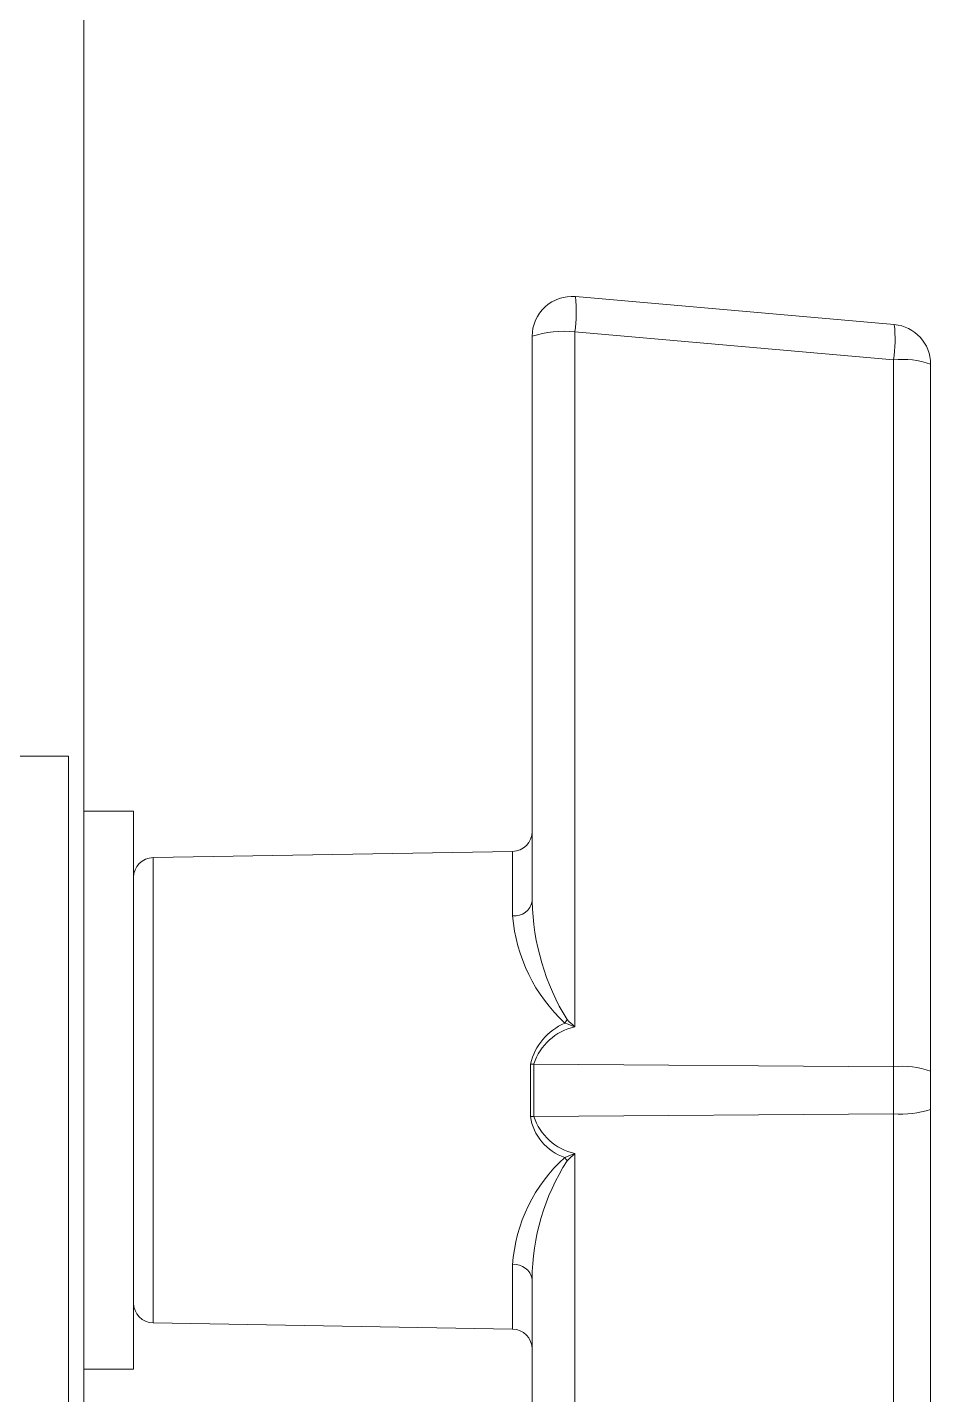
# Model space of a CAD drawing. Extents: x 7 to 113, y 1 to 87.
# Drawn here: x 52.808 to 54.224, y 38.017 to 40.161 of the extents above; entities that cross this region are included whole.
import ezdxf

# ---------------------------------------------------------------- set-up
doc = ezdxf.new("R2010")
doc.units = 0
doc.header["$MEASUREMENT"] = 0
doc.layers.add('OBJECT', color=7, linetype='CONTINUOUS')

msp = doc.modelspace()

# ---------------------------------------------------------------- linework, layer by layer
at = {"layer": 'OBJECT', "lineweight": 15}
for p, q in [((52.8963, 37.4432), (52.8963, 44.9982)), ((53.6673, 39.7385), (54.1673, 39.6948)), ((53.5993, 38.7908), (53.5993, 39.6763)), ((54.1662, 39.6394), (53.6662, 39.6831)), ((53.6662, 39.6831), (53.6662, 38.5938)), ((54.1662, 38.5313), (54.1662, 39.6394)), ((54.2243, 39.6325), (54.2243, 38.5244)), ((52.7672, 39.0182), (52.8721, 39.0182)), ((52.8721, 39.0182), (52.8721, 34.6182)), ((52.9743, 38.932), (52.8963, 38.932)), ((52.9743, 38.4641), (52.9743, 38.932)), ((53.5686, 38.8689), (53.005, 38.8591)), ((53.005, 38.8591), (53.005, 38.1298)), ((53.5686, 38.768), (53.5686, 38.8689)), ((53.5966, 38.4533), (53.5966, 38.5356)), ((53.602, 38.5356), (53.602, 38.4533)), ((54.1662, 38.5313), (53.602, 38.5356)), ((54.1662, 38.4577), (54.1662, 38.5313)), ((54.2243, 38.5244), (54.2243, 38.4645)), ((52.9743, 38.057), (52.9743, 38.4641)), ((54.1662, 38.4577), (53.602, 38.4533)), ((54.1662, 37.3496), (54.1662, 38.4577)), ((54.2243, 38.4645), (54.2243, 37.3564)), ((53.6662, 38.3952), (53.6662, 37.3573)), ((53.5686, 38.12), (53.5686, 38.221)), ((53.5993, 37.3656), (53.5993, 38.1982)), ((53.005, 38.1298), (53.5686, 38.12)), ((52.8963, 38.057), (52.9743, 38.057))]:
    msp.add_line(p, q, dxfattribs=at)
for centre, radius, start, end in [((53.6618, 39.6763), 0.0625, 85, 180), ((53.4459, 39.7151), 0.2226, 351.7224, 6.0295), ((53.9459, 39.6714), 0.2226, 351.7242, 6.0272), ((54.1618, 39.6325), 0.0625, 0, 85), ((53.6489, 39.5224), 0.1617, 83.8455, 107.8397), ((54.1798, 39.505), 0.1351, 70.776, 95.801), ((53.5681, 38.9002), 0.0313, 271, 0), ((53.0056, 38.8279), 0.0313, 91, 180), ((53.5719, 38.7957), 0.0279, 263.3066, 349.9323), ((53.9722, 38.7998), 0.373, 181.3837, 211.463), ((53.8258, 38.7893), 0.258, 184.7507, 227.2798), ((53.4944, 38.7011), 0.1863, 327.0424, 328.9824), ((53.6874, 38.5139), 0.0933, 113.1291, 166.5617), ((53.6848, 38.5088), 0.087, 102.3638, 162.0522), ((53.5977, 37.9716), 0.564, 89.5566, 90.1103), ((54.1798, 38.3969), 0.1351, 70.7764, 95.8009), ((53.6759, 38.4653), 0.0802, 188.6048, 251.7044), ((53.5977, 39.0128), 0.5595, 269.8844, 270.4425), ((53.6848, 38.4802), 0.087, 197.9482, 257.6361), ((54.1798, 38.5921), 0.1351, 264.1982, 289.2245), ((53.8185, 38.2031), 0.2506, 132.0533, 175.9162), ((53.4937, 38.2874), 0.1871, 31.022, 32.9532), ((53.9486, 38.1961), 0.3493, 147.4895, 179.6638), ((53.5719, 38.1933), 0.0279, 10.0674, 96.694), ((53.0056, 38.1611), 0.0313, 180, 269), ((53.5681, 38.0888), 0.0313, 0, 89)]:
    msp.add_arc(centre, radius, start, end, dxfattribs=at)
for points, knots in [([(53.6541, 38.6051), (53.658, 38.6015), (53.6621, 38.5977), (53.6661, 38.5939), (53.6662, 38.5938)], [0, 0, 0, 0, 0.976358, 1, 1, 1, 1]), ([(53.6662, 38.5938), (53.6661, 38.5938), (53.6609, 38.5959), (53.6558, 38.5978), (53.6507, 38.5998)], [0, 0, 0, 0, 0.023762, 1, 1, 1, 1]), ([(53.6507, 38.3892), (53.6558, 38.3911), (53.6609, 38.3931), (53.6661, 38.3951), (53.6662, 38.3952)], [0, 0, 0, 0, 0.976238, 1, 1, 1, 1]), ([(53.6662, 38.3952), (53.6661, 38.3951), (53.6621, 38.3912), (53.658, 38.3875), (53.6541, 38.3838)], [0, 0, 0, 0, 0.023655, 1, 1, 1, 1])]:
    msp.add_open_spline(points, degree=3, knots=knots, dxfattribs=at)

doc.saveas('drawing.dxf')
